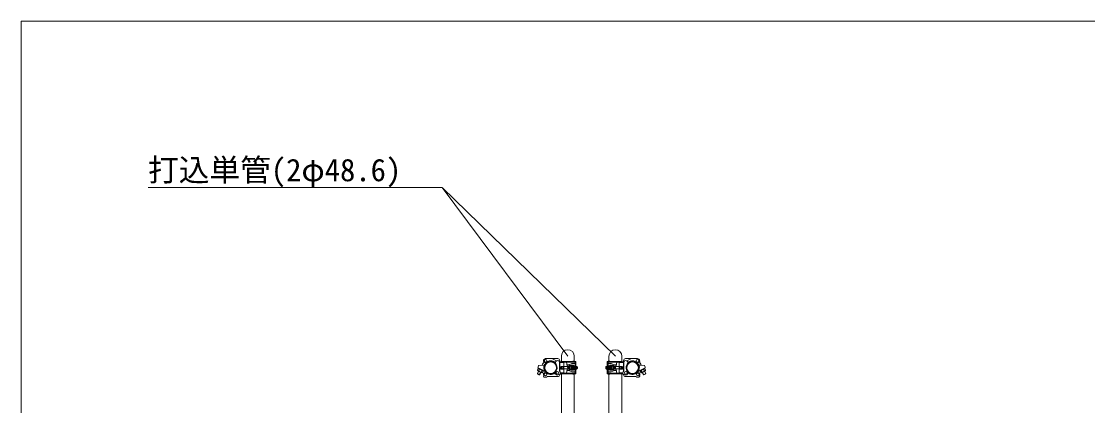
# Model space of a CAD drawing. Units: millimetres, scale not verified. Extents: x -12090 to 12090, y -18325 to 18325.
# Drawn here: x -12090 to -8089, y 16882 to 18325 of the extents above; entities that cross this region are included whole.
import ezdxf
from ezdxf.enums import TextEntityAlignment as Align

# ---------------------------------------------------------------- set-up
doc = ezdxf.new("R2010")
doc.units = ezdxf.units.MM
doc.header["$LTSCALE"] = 90
for name, color, linetype, lineweight in [('0-A_図面枠', 134, 'Continuous', 18), ('0-F_単管ｸﾗﾝﾌﾟ', 134, 'Continuous', 18), ('1-B_文字', 134, 'Continuous', 18)]:
    doc.layers.add(name, color=color, linetype=linetype, lineweight=lineweight)
doc.styles.add('ＭＳ ゴシック', font='')
doc.styles.get('ＭＳ ゴシック').set_extended_font_data('MS Gothic')

msp = doc.modelspace()

# ---------------------------------------------------------------- linework, layer by layer
at = {"layer": '0-A_図面枠'}
msp.add_lwpolyline([(-12090.19, 18325), (12059.81, 18325), (12059.81, 1675), (-12090.19, 1675)], close=True, dxfattribs=at)
at = {"layer": '0-F_単管ｸﾗﾝﾌﾟ'}
for p, q in [((-10130.09, 17047.75), (-10137.62, 17033.68)), ((-10129.54, 17046.67), (-10136.43, 17033.78)), ((-10077.01, 17058.9), (-10122.76, 17058.9)), ((-10082.13, 17050.73), (-10097.28, 17058.83)), ((-10070.53, 17012.69), (-10070.53, 17047.03)), ((-10070.02, 17012.04), (-10070.02, 17051.9)), ((-10065.01, 17048), (-10009.02, 17048)), ((-10063.82, 17048), (-10063.82, 17068)), ((-10053.02, 17045.5), (-10053.02, 17048)), ((-10045.02, 17045.5), (-10045.02, 17048)), ((-10015.22, 17068), (-10015.22, 17049.83)), ((-10012.01, 17048), (-10012.01, 17030)), ((-10009.02, 17048), (-10009.02, 17030)), ((-9835.37, 17048), (-9891.37, 17048)), ((-9891.37, 17048), (-9891.37, 17030)), ((-9888.37, 17048), (-9888.37, 17030)), ((-9885.17, 17068), (-9885.17, 17049.83)), ((-9855.37, 17045.5), (-9855.37, 17048)), ((-9847.37, 17045.5), (-9847.37, 17048)), ((-9836.57, 17048), (-9836.57, 17068)), ((-9830.37, 17012.04), (-9830.37, 17051.9)), ((-9829.85, 17012.69), (-9829.85, 17047.03)), ((-9823.37, 17058.9), (-9777.63, 17058.9)), ((-9818.25, 17050.73), (-9803.11, 17058.83)), ((-9770.85, 17046.67), (-9763.96, 17033.78)), ((-9770.29, 17047.75), (-9762.77, 17033.68)), ((-10149.12, 17012.18), (-10153.8, 17003.42)), ((-10148.24, 17011.71), (-10153.62, 17001.63)), ((-10151.98, 17013.71), (-10137.43, 17005.93)), ((-10148.81, 17023.36), (-10150.11, 17022.05)), ((-10149.59, 17021.5), (-10148.64, 17023.27)), ((-10149.59, 17021.5), (-10132.28, 17012.25)), ((-10148.81, 17023.36), (-10125.35, 17010.81)), ((-10131.34, 17014.01), (-10148.64, 17023.27)), ((-10145.26, 17019.19), (-10148.61, 17012.93)), ((-10141.18, 17007.93), (-10146.57, 16997.86)), ((-10140.3, 17007.46), (-10144.98, 16998.71)), ((-10136.61, 17014.56), (-10139.96, 17008.3)), ((-10134.59, 17039.34), (-10133.06, 17040.28)), ((-10133.86, 17040.71), (-10125.04, 17035.99)), ((-10131.34, 17014.01), (-10132.28, 17012.25)), ((-10127.77, 17034.54), (-10126.37, 17034.01)), ((-10127.09, 17034.28), (-10122.48, 17042.9)), ((-10126.93, 17032.46), (-10121.27, 17043.03)), ((-10125.77, 17034.62), (-10125.83, 17036.42)), ((-10069.91, 17044), (-10054.02, 17044)), ((-10066.01, 17029.9), (-10066.01, 17020.1)), ((-10065.01, 17045.5), (-10009.02, 17045.5)), ((-10065.01, 17030), (-10054.02, 17030)), ((-10065.01, 17030), (-10065.01, 17020)), ((-10065.01, 17020), (-10054.02, 17020)), ((-10060.73, 17029), (-10031.47, 17029)), ((-10060.73, 17021), (-10031.47, 17021)), ((-10057.01, 17030), (-10057.01, 17020)), ((-10054.02, 17044), (-10054.02, 17006)), ((-10042.14, 17035.5), (-10045.02, 17045.5)), ((-10042.14, 17014.5), (-10045.02, 17004.5)), ((-10042.14, 17030.5), (-10030.72, 17030.5)), ((-10042.14, 17019.5), (-10030.72, 17019.5)), ((-10038.16, 17030), (-10031, 17030)), ((-10038.16, 17020), (-10031, 17020)), ((-10024.01, 17040.57), (-10036.13, 17035.5)), ((-10024.01, 17009.43), (-10036.13, 17014.5)), ((-10029.52, 17030.5), (-10024.52, 17030.5)), ((-10029.52, 17019.5), (-10024.52, 17019.5)), ((-10027.25, 17034), (-10020, 17034)), ((-10027.25, 17016), (-10020, 17016)), ((-10024.01, 17040.57), (-10013.01, 17040.57)), ((-10024.01, 17009.43), (-10013.01, 17009.43)), ((-10021.91, 17029), (-10007.01, 17029)), ((-10021.91, 17021), (-10007.01, 17021)), ((-10020.96, 17030), (-10006.16, 17030)), ((-10020.96, 17020), (-10006.16, 17020)), ((-10017.43, 17032.57), (-10013.01, 17032.57)), ((-10017.43, 17017.43), (-10013.01, 17017.43)), ((-10012.03, 17043.5), (-10009.02, 17043.5)), ((-10012.03, 17006.5), (-10009.02, 17006.5)), ((-10012.02, 17044.5), (-10009.02, 17044.5)), ((-10012.01, 17002), (-10012.01, 17020)), ((-10009.02, 17020), (-10009.02, 17002)), ((-10005.4, 17029.76), (-10006.16, 17030)), ((-10005.4, 17020.24), (-10006.16, 17020)), ((-9894.99, 17029.76), (-9894.22, 17030)), ((-9894.99, 17020.24), (-9894.22, 17020)), ((-9879.43, 17030), (-9894.22, 17030)), ((-9879.43, 17020), (-9894.22, 17020)), ((-9878.48, 17029), (-9893.39, 17029)), ((-9878.48, 17021), (-9893.39, 17021)), ((-9835.37, 17045.5), (-9891.37, 17045.5)), ((-9888.36, 17044.5), (-9891.37, 17044.5)), ((-9888.35, 17043.5), (-9891.37, 17043.5)), ((-9891.37, 17020), (-9891.37, 17002)), ((-9888.35, 17006.5), (-9891.37, 17006.5)), ((-9888.37, 17002), (-9888.37, 17020)), ((-9876.38, 17040.57), (-9887.37, 17040.57)), ((-9882.95, 17032.57), (-9887.37, 17032.57)), ((-9882.95, 17017.43), (-9887.37, 17017.43)), ((-9876.38, 17009.43), (-9887.37, 17009.43)), ((-9873.14, 17034), (-9880.39, 17034)), ((-9873.14, 17016), (-9880.39, 17016)), ((-9876.38, 17040.57), (-9864.25, 17035.5)), ((-9876.38, 17009.43), (-9864.25, 17014.5)), ((-9870.87, 17030.5), (-9875.86, 17030.5)), ((-9870.87, 17019.5), (-9875.86, 17019.5)), ((-9858.25, 17030.5), (-9869.67, 17030.5)), ((-9858.25, 17019.5), (-9869.67, 17019.5)), ((-9862.23, 17030), (-9869.38, 17030)), ((-9862.23, 17020), (-9869.38, 17020)), ((-9839.65, 17029), (-9868.91, 17029)), ((-9839.65, 17021), (-9868.91, 17021)), ((-9858.25, 17035.5), (-9855.37, 17045.5)), ((-9858.25, 17014.5), (-9855.37, 17004.5)), ((-9830.48, 17044), (-9846.37, 17044)), ((-9846.37, 17044), (-9846.37, 17006)), ((-9835.37, 17030), (-9846.37, 17030)), ((-9835.37, 17020), (-9846.37, 17020)), ((-9843.37, 17030), (-9843.37, 17020)), ((-9835.37, 17030), (-9835.37, 17020)), ((-9834.37, 17029.9), (-9834.37, 17020.1)), ((-9773.46, 17032.46), (-9779.11, 17043.03)), ((-9773.3, 17034.28), (-9777.91, 17042.9)), ((-9766.53, 17040.71), (-9775.35, 17035.99)), ((-9751.58, 17023.36), (-9775.03, 17010.81)), ((-9774.61, 17034.62), (-9774.56, 17036.42)), ((-9772.61, 17034.54), (-9774.02, 17034.01)), ((-9769.05, 17014.01), (-9751.74, 17023.27)), ((-9769.05, 17014.01), (-9768.1, 17012.25)), ((-9768.1, 17012.25), (-9750.8, 17021.5)), ((-9765.79, 17039.34), (-9767.32, 17040.28)), ((-9763.78, 17014.56), (-9760.43, 17008.3)), ((-9748.4, 17013.71), (-9762.96, 17005.93)), ((-9760.09, 17007.46), (-9755.41, 16998.71)), ((-9759.2, 17007.93), (-9753.81, 16997.86)), ((-9755.13, 17019.19), (-9751.78, 17012.93)), ((-9752.15, 17011.71), (-9746.77, 17001.63)), ((-9750.8, 17021.5), (-9751.74, 17023.27)), ((-9751.58, 17023.36), (-9750.28, 17022.05)), ((-9751.27, 17012.18), (-9746.59, 17003.42)), ((-10144.98, 16998.71), (-10153.8, 17003.42)), ((-10146.57, 16997.86), (-10144.98, 16998.71)), ((-10131.11, 16992.29), (-10128.99, 16994.4)), ((-10077.01, 16991.73), (-10116.12, 16991.73)), ((-10071.09, 16997.7), (-10073.2, 16999.82)), ((-10067.86, 17006), (-10054.02, 17006)), ((-10065.01, 17004.5), (-10009.02, 17004.5)), ((-10065.01, 17002), (-10009.02, 17002)), ((-10063.82, 14751), (-10063.82, 17002)), ((-10054.02, 17006), (-10055.6, 17004.5)), ((-10053.02, 17002), (-10053.02, 17004.5)), ((-10045.02, 17002), (-10045.02, 17004.5)), ((-10012.02, 17005.5), (-10009.02, 17005.5)), ((-9888.36, 17005.5), (-9891.37, 17005.5)), ((-9835.37, 17004.5), (-9891.37, 17004.5)), ((-9835.37, 17002), (-9891.37, 17002)), ((-9885.17, 17000.16), (-9885.17, 14779.5)), ((-9855.37, 17002), (-9855.37, 17004.5)), ((-9847.37, 17002), (-9847.37, 17004.5)), ((-9832.53, 17006), (-9846.37, 17006)), ((-9846.37, 17006), (-9844.78, 17004.5)), ((-9836.57, 14779.5), (-9836.57, 17002)), ((-9829.3, 16997.7), (-9827.18, 16999.82)), ((-9823.37, 16991.73), (-9784.27, 16991.73)), ((-9769.27, 16992.29), (-9771.4, 16994.4)), ((-9755.41, 16998.71), (-9746.59, 17003.42)), ((-9753.81, 16997.86), (-9755.41, 16998.71))]:
    msp.add_line(p, q, dxfattribs=at)
for points in [[(-10149.59, 17021.5), (-10152.94, 17015.25), (-10151.98, 17013.71)], [(-10151.22, 17027.25), (-10149.24, 17032.66), (-10127.77, 17034.54)], [(-10132.28, 17012.25), (-10135.63, 17005.99), (-10137.43, 17005.93)], [(-10045.02, 17045.5), (-10042.14, 17030.5), (-10042.14, 17035.5), (-10036.13, 17035.5)], [(-10045.02, 17004.5), (-10042.14, 17019.5), (-10042.14, 17014.5), (-10036.13, 17014.5)], [(-9855.37, 17045.5), (-9858.25, 17030.5), (-9858.25, 17035.5), (-9864.25, 17035.5)], [(-9855.37, 17004.5), (-9858.25, 17019.5), (-9858.25, 17014.5), (-9864.25, 17014.5)], [(-9749.17, 17027.25), (-9751.15, 17032.66), (-9772.61, 17034.54)], [(-9768.1, 17012.25), (-9764.76, 17005.99), (-9762.96, 17005.93)], [(-9750.8, 17021.5), (-9747.45, 17015.25), (-9748.4, 17013.71)], [(-10146.57, 16997.86), (-10153.62, 17001.63), (-10153.8, 17003.42)], [(-10015.22, 17000.16), (-10015.22, 14749.01), (-10051, 14749.01)], [(-9753.81, 16997.86), (-9746.77, 17001.63), (-9746.59, 17003.42)]]:
    msp.add_lwpolyline(points, dxfattribs=at)
for centre, radius in [((-10122.74, 17050.9), 5), ((-10103.81, 17025), 21.8), ((-9796.58, 17025), 21.8), ((-9777.65, 17050.9), 5), ((-10078.85, 17005.49), 5), ((-9821.54, 17005.49), 5), ((-10123.32, 17000.05), 5), ((-9777.08, 17000.05), 5)]:
    msp.add_circle(centre, radius, dxfattribs=at)
for centre, radius, start, end in [((-10039.52, 17068), 24.3, 0, 180), ((-9860.87, 17068), 24.3, 0, 180), ((-10122.74, 17050.9), 8, 89.555, 294.53), ((-10103.81, 17025), 24.3, 158.23, 141.61), ((-10103.81, 17025), 25.8, 46.062, 136.061), ((-10077.9, 17043.94), 8, 22.798, 204.53), ((-10077.01, 17051.9), 7, 0, 90), ((-10065.01, 17043), 5, 90, 180), ((-10016.59, 17043.73), 6.25, 43.038, 136.962), ((-9883.8, 17043.73), 6.25, 43.038, 136.962), ((-9835.37, 17043), 5, 0, 90), ((-9823.37, 17051.9), 7, 90, 180), ((-9822.48, 17043.94), 8, 335.47, 157.202), ((-9796.58, 17025), 24.3, 38.39, 21.77), ((-9796.58, 17025), 25.8, 43.939, 133.938), ((-9777.65, 17050.9), 8, 245.47, 90.445), ((-10149.08, 17017.25), 4.35, 207.478, 276.246), ((-10146.53, 17025.53), 5, 159.862, 224.13), ((-10136.98, 17024.26), 16.25, 224.274, 259.45), ((-10136.1, 17010.31), 4.35, 207.478, 276.246), ((-10123.32, 17000.05), 8, 71.788, 224.862), ((-10103.81, 17025), 25.8, 158.301, 221.08), ((-10103.81, 17025), 25.8, 221.076, 311.075), ((-10078.85, 17005.49), 8, 161.788, 314.862), ((-10078.85, 17005.49), 11, 314.862, 40.876), ((-10065.01, 17025), 5, 90, 270), ((-10065.01, 17043), 2.5, 90, 156.42182), ((-10056.26, 17025), 6, 138.19, 221.81), ((-10056.26, 17025), 6, 123.557, 123.564), ((-10056.26, 17025), 6, 236.443, 236.462), ((-10033.26, 17025), 7, 134.415, 225.585), ((-10031.26, 17025), 7, 134.415, 225.585), ((-10029.26, 17025), 7, 134.415, 225.585), ((-10036.13, 17030.5), 5, 0, 90), ((-10036.13, 17019.5), 5, 270, 0), ((-10027.26, 17025), 7, 134.415, 225.585), ((-10021.65, 17025), 10.6, 121.891, 238.109), ((-10021.65, 17025), 9.6, 110.364, 249.636), ((-10016.66, 17025), 9.6, 110.364, 249.636), ((-10016.66, 17025), 6.6, 130.749, 229.251), ((-10015.26, 17025), 7, 134.415, 225.585), ((-10013.26, 17025), 7, 134.415, 225.585), ((-10023.34, 17025), 9.6, 31.388, 69.636), ((-10023.34, 17025), 9.6, 290.364, 328.612), ((-10011.26, 17025), 7, 134.415, 225.585), ((-10009.26, 17025), 7, 134.415, 225.585), ((-10007.26, 17025), 7, 134.415, 225.585), ((-10013.01, 17036.57), 4, 270, 90), ((-10013.01, 17013.43), 4, 270, 90), ((-10005.26, 17025), 7, 134.415, 225.585), ((-10003.26, 17025), 7, 134.415, 225.585), ((-10001.26, 17025), 7, 134.415, 225.585), ((-10000.26, 17025), 7, 137.22, 222.78), ((-10009.06, 17025), 6, 307.592, 52.408), ((-9891.32, 17025), 6, 127.592, 232.408), ((-9900.13, 17025), 7, 317.22, 42.78), ((-9899.13, 17025), 7, 314.415, 45.585), ((-9897.13, 17025), 7, 314.415, 45.585), ((-9887.37, 17036.57), 4, 90, 270), ((-9887.37, 17013.43), 4, 90, 270), ((-9895.12, 17025), 7, 314.415, 45.585), ((-9893.12, 17025), 7, 314.415, 45.585), ((-9891.13, 17025), 7, 314.415, 45.585), ((-9877.05, 17025), 9.6, 110.364, 148.612), ((-9877.05, 17025), 9.6, 211.388, 249.636), ((-9889.13, 17025), 7, 314.415, 45.585), ((-9887.12, 17025), 7, 314.415, 45.585), ((-9883.73, 17025), 9.6, 290.364, 69.636), ((-9885.12, 17025), 7, 314.415, 45.585), ((-9883.73, 17025), 6.6, 310.749, 49.251), ((-9878.73, 17025), 9.6, 290.364, 69.636), ((-9878.73, 17025), 10.6, 301.891, 58.109), ((-9864.25, 17030.5), 5, 90, 180), ((-9864.25, 17019.5), 5, 180, 270), ((-9873.13, 17025), 7, 314.415, 45.585), ((-9871.13, 17025), 7, 314.415, 45.585), ((-9869.12, 17025), 7, 314.415, 45.585), ((-9867.12, 17025), 7, 314.415, 45.585), ((-9844.13, 17025), 6, 56.436, 56.443), ((-9844.13, 17025), 6, 303.538, 303.557), ((-9844.13, 17025), 6, 318.19, 41.81), ((-9835.37, 17043), 2.5, 23.57818, 90), ((-9835.37, 17025), 5, 270, 90), ((-9821.54, 17005.49), 11, 139.124, 225.138), ((-9821.54, 17005.49), 8, 225.138, 18.212), ((-9796.58, 17025), 25.8, 228.925, 318.924), ((-9777.08, 17000.05), 8, 315.138, 108.212), ((-9796.58, 17025), 25.8, 318.92, 21.699), ((-9764.29, 17010.31), 4.35, 263.754, 332.522), ((-9763.41, 17024.26), 16.25, 280.55, 315.726), ((-9751.3, 17017.25), 4.35, 263.754, 332.522), ((-9753.86, 17025.53), 5, 315.87, 20.138), ((-10123.32, 17000.05), 11, 224.862, 310.876), ((-10077.01, 16998.73), 7, 270, 0), ((-10065.01, 17007), 5, 231.65819, 270), ((-10065.01, 17007), 2.5, 203.57818, 270), ((-10016.59, 17006.26), 6.25, 223.038, 316.962), ((-9883.8, 17006.26), 6.25, 223.038, 316.962), ((-9835.37, 17007), 2.5, 270, 336.42182), ((-9835.37, 17007), 5, 270, 308.34181), ((-9823.37, 16998.73), 7, 180, 270), ((-9777.08, 17000.05), 11, 229.124, 315.138)]:
    msp.add_arc(centre, radius, start, end, dxfattribs=at)
at = {"layer": '1-B_文字'}
for p, q in [((-11614.78, 17701.76), (-10511.98, 17701.76)), ((-9860.87, 17068), (-10510.65, 17701.76))]:
    msp.add_line(p, q, dxfattribs=at)
msp.add_lwpolyline([(-10039.52, 17068), (-10510.65, 17701.76), (-10511.08, 17701.76)], dxfattribs=at)

# ---------------------------------------------------------------- texts
at = {"layer": '1-B_文字', "style": 'ＭＳ ゴシック'}
msp.add_text('打込単管(2φ48.6)\u3000\u3000', height=84.46, dxfattribs=at).set_placement((-11614.78, 17699.4), align=Align.BOTTOM_LEFT)

doc.saveas('drawing.dxf')
